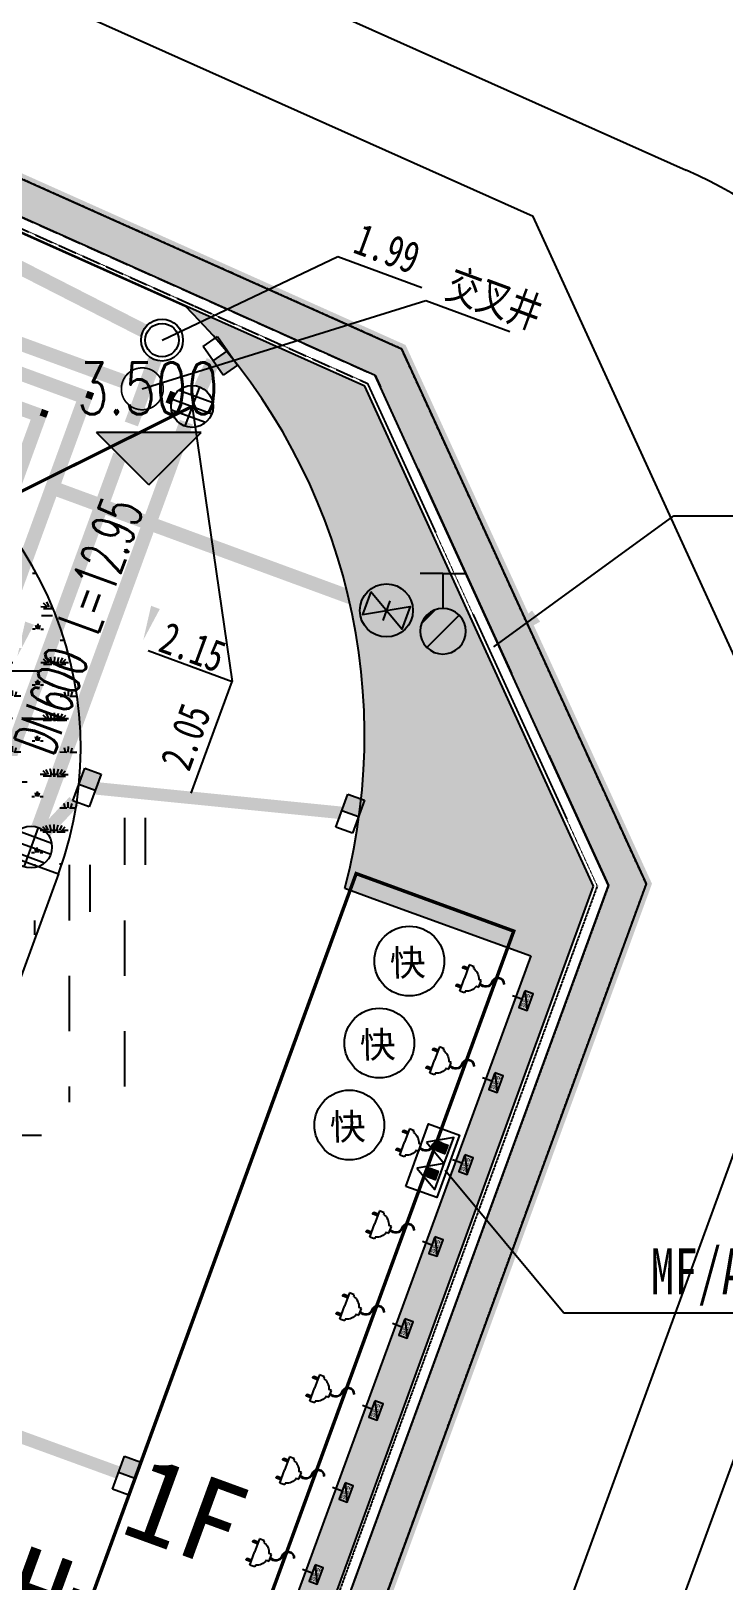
# Model space of a CAD drawing. Extents: x -111898 to 889894, y -2 to 1194865.
# Drawn here: x 750796 to 770625, y 981947 to 1026337 of the extents above; entities that cross this region are included whole.
import ezdxf
from ezdxf.enums import TextEntityAlignment as Align

# ---------------------------------------------------------------- set-up
doc = ezdxf.new("R2010")
doc.units = 0
doc.header["$LTSCALE"] = 10
doc.header["$MEASUREMENT"] = 0
doc.linetypes.add('CENTER', pattern=[50.800000000000004, 31.75, -6.35, 6.35, -6.35])
doc.linetypes.add('DASH', pattern=[0.35, 0.25, -0.1])
for name, color, linetype in [('0-WALL', 252, 'Continuous'), ('1-单体雨水', 131, 'Continuous'), ('A-FIRE-TEXT', 61, 'Continuous'), ('A-HATCH-1', 8, 'Continuous'), ('DIM_污水', 2, 'Continuous'), ('DIM_雨水', 4, 'Continuous'), ('EQUIP_消火栓', 7, 'Continuous'), ('FM_ZF消防', 1, 'Continuous'), ('Gps-ZF雨水', 4, 'TG_Y'), ('PUB_TEXT', 7, 'Continuous'), ('SB_ZF消防', 1, 'Continuous'), ('TEXT_雨水', 4, 'Continuous'), ('TWT_雨水口', 4, 'Continuous'), ('WELL_污水', 2, 'Continuous'), ('WELL_雨水', 4, 'Continuous'), ('污水标高', 2, 'Continuous'), ('雨水标高', 4, 'Continuous')]:
    doc.layers.add(name, color=color, linetype=linetype)
for name, color, linetype, lineweight in [('GPS-ZF污水', 2, 'TG_W', 60), ('GPS-ZF消防', 1, 'TG_X', 60), ('GPS-ZF给水', 3, 'TG_J', 60)]:
    doc.layers.add(name, color=color, linetype=linetype, lineweight=lineweight)
doc.styles.add('-宋体', font='', dxfattribs={"width": 0.75})
doc.styles.add('_TWT_PIPEDN', font='SIMPLEX', dxfattribs={"width": 0.6, "height": 3, "bigfont": 'HZTXT'})
doc.styles.add('A-STANDARD', font='SIMPLEX', dxfattribs={"bigfont": 'GBCBIG'})
doc.styles.add('note_txt', font='arial.ttf', dxfattribs={"width": 0.75})
doc.styles.add('TG_LINETYPE', font='SIMPLEX', dxfattribs={"width": 0.8, "height": 3.5, "bigfont": 'HZTXT'})
doc.styles.add('黑体', font='', dxfattribs={"height": 12})
doc.styles.get('-宋体').set_extended_font_data('SimSun')
doc.styles.get('黑体').set_extended_font_data('SimHei')
doc.linetypes.add('TG_J', pattern='A,2,-0.3,["J",TG_LINETYPE,S=0.1,R=0,X=-0.23,Y=-0.15],0', length=2.3)
doc.linetypes.add('TG_W', pattern='A,2,-0.3,["W",TG_LINETYPE,S=0.1,R=0,X=-0.23,Y=-0.15],0', length=2.3)
doc.linetypes.add('TG_WX', pattern='A,3,-0.6,["WX",TG_LINETYPE,S=0.1,R=0,X=-0.52,Y=-0.15],0', length=3.6)
doc.linetypes.add('TG_X', pattern='A,5,-0.3,["X",TG_LINETYPE,S=0.1,R=0,X=-0.23,Y=-0.15],0', length=5.3)
doc.linetypes.add('TG_Y', pattern='A,2,-0.3,["Y",TG_LINETYPE,S=0.1,R=0,X=-0.25,Y=-0.15],0', length=2.3)
pattern_1 = [(359.7997433640027, (-824318.4315037844, 704905.547007917), (1605.582436069864, 1594.398018370558), [240, -48, 64, -48, 240, -960]), (359.7997433640027, (-824398.2632298586, 704953.8263224349), (1605.582436069864, 1594.398018370558), [160, -120, 240, -120, 160, -800]), (359.7997433640027, (-823836.0297703859, 705591.8651379333), (1605.582436069864, 1594.398018370558), [200, -80, 200, -1120]), (359.7997433640027, (-824634.9064412233, 705914.6592878089), (1605.582436069864, 1594.398018370558), [80, -160, 80, -1280]), (89.79974336400268, (-824474.9074177858, 705914.1000703559), (-1594.398018370558, 1605.582436069864), [143.9999999999999, -1456]), (89.79974336400268, (-823998.2656712648, 704952.4282678352), (-1594.398018370558, 1605.582436069864), [159.9999999999999, -1440]), (89.79974336400268, (-823596.0312352297, 705591.0263069854), (-1594.398018370558, 1605.582436069864), [159.9999999999999, -1440]), (44.79974336400269, (-823790.3228688356, 704935.7013820396), (5.59220884975889, 1599.99022725065), [160, -2102.7416992]), (134.7997433640026, (-824206.3203282473, 704937.1553562866), (-1599.99022725065, 5.59220884975889), [160, -2102.741699199999]), (63.23469218400269, (-823838.2946248171, 704943.8691028343), (5.59220893125007, 1599.990227220076), [160, -3417.7087632]), (75.76349989400268, (-823918.2661595461, 704952.1486643539), (5.592208906717815, 1599.990226980322), [159.9999999999999, -6436.969001599997]), (75.76349989400268, (-823516.0317235109, 705590.7466996894), (5.592208906717815, 1599.990226980322), [127.9999999999999, -6468.969001599997]), (75.76349989400268, (-824442.9076237795, 705913.9882301078), (5.592208906717815, 1599.990226980322), [112, -6484.969001599996]), (103.8359868340026, (-824078.2651829836, 704952.707878469), (5.592208790911286, 1599.990226980727), [160, -6436.9690016]), (103.8359868340026, (-823676.0307545778, 705591.3059200034), (5.592208790911286, 1599.990226980727), [128, -6468.9690016]), (103.8359868340026, (-824506.9072194216, 705914.2119125114), (5.592208790911286, 1599.990226980727), [112, -6484.969001599999]), (116.3647945640027, (-824158.2926564333, 704944.987541555), (5.592208209553519, 1599.990227222598), [159.9999999999999, -3417.706876319998])]

# ---------------------------------------------------------------- blocks, each defined once
blk = doc.blocks.new('gfctuc')
blk.add_lwpolyline([(2035210, 4060000), (2035210, 4059500), (2035460, 4059500), (2035460, 4060000)], close=True)
blk.add_lwpolyline([(2035210, 4060000), (2035460, 4059500)])
at = {"layer": 'A-FIRE-TEXT', "style": 'note_txt', "width": 0.75}
blk.add_text('充电桩', height=139.1772151898734, rotation=270, dxfattribs=at).set_placement((2035259.942341931, 4059972.67247209))
blk = doc.blocks.new('AD-P-B01-B04$0$AD-PMDT-B1F$0$sdftr')
at = {"color": 0}
for p, q in [((-63029.66820287704, -35498.68238067627), (-63164.66820287704, -35498.68236541748)), ((-62879.66819572449, -35398.68238830566), (-63029.66819524765, -35398.68238067627)), ((-63029.66819524765, -35398.68238067627), (-63029.66822576523, -35798.68238067627)), ((-62879.66819953918, -35450.44548034668), (-62879.66819572449, -35398.68238830566)), ((-63179.66820573807, -35533.68236541748), (-63179.66820430756, -35513.68236541748)), ((-63029.66820669174, -35548.68238067627), (-63164.66820669174, -35548.68236541748)), ((-63029.66819524765, -36198.68238067627), (-63029.66822576523, -35798.68238067627)), ((-62631.43132638931, -35698.68235015869), (-62554.6682343483, -35698.6823425293)), ((-62554.66821861267, -35898.6823425293), (-62631.43131160736, -35898.68235015869)), ((-62554.6682343483, -35698.6823425293), (-62554.66821861267, -35898.6823425293)), ((-61279.66822099686, -35798.68238067627), (-61567.85486793518, -35798.68238067627)), ((-63179.66820573807, -36063.68238830566), (-63179.66820430756, -36083.68238830566)), ((-63029.66820669174, -36048.68238067627), (-63164.66820669174, -36048.68238830566)), ((-63029.66820287704, -36098.68238067627), (-63164.66820287704, -36098.68238830566)), ((-62879.66819572449, -36198.68236541748), (-63029.66819524765, -36198.68238067627)), ((-62879.66819953918, -36146.91927337646), (-62879.66819572449, -36198.68236541748)), ((-61903.29194688797, -36025.89001464844), (-61922.4681019783, -36020.20890045166))]:
    blk.add_line(p, q, dxfattribs=at)
for centre, radius, start, end in [((-63164.66820573807, -35513.68236541748), 14.99999983901487, 89.9994481207151, 179.9994487804537), ((-62979.6682267189, -35798.68238067627), 362.3105625749882, 16.02198612476414, 73.97801164851737), ((-63164.66820573807, -35533.68236541748), 14.99999983901487, 179.999448780454, 270.0005518792849), ((-62979.6682267189, -35798.68237304688), 362.3105625749882, 286.0219884239605, 343.9780126323384), ((-62446.55021762848, -35969.03827667236), 211.7687965552811, 4.050402696118208, 120.7003111546453), ((-62446.55021762848, -35969.03827667236), 191.7687965552811, 4.615471466981901, 124.3185581620063), ((-62076.24815130234, -35974.6501159668), 180.3867392073174, 173.3008811960428, 343.4975827951577), ((-62076.24815130234, -35974.6501159668), 160.3867392073174, 172.6314133079396, 343.4975850111159), ((-63164.66820573807, -36063.68238830566), 14.99999983901487, 89.9994481207151, 179.9994487804623), ((-63164.66820573807, -36083.68238830566), 14.99999983901487, 179.9994487804626, 270.0005518792849)]:
    blk.add_arc(centre, radius, start, end, dxfattribs=at)
at = {"xscale": -1, "rotation": 179.884104689103}
blk.add_blockref('gfctuc', (-2088273.631606102, 4028059.740234375), dxfattribs=at)
blk = doc.blocks.new('G$CBCF8E9EB')
blk.add_circle((0, 0), 1.000000000144161)
at = {"layer": 'PUB_TEXT', "style": '黑体'}
blk.add_text('快', height=0.7499999999999999, rotation=91.13371696691001, dxfattribs=at).set_placement((0.03260009200312197, -0.04583548964001238), align=Align.MIDDLE)
blk = doc.blocks.new('$TWTSYS$00000376')
for radius in [0.5, 0.4]:
    blk.add_circle((0, 0, 1e-08), radius)
blk = doc.blocks.new('$TwtSys$00000385')
for p, q in [((-7.275957614183426e-12, 331.4491123446078), (-130.0000000000073, 331.4491123446078)), ((-7.275957614183426e-12, 331.4491123446078), (-7.275957614183426e-12, 130.7612679812282)), ((-7.275957614183426e-12, 331.4491123446078), (129.9999999999927, 331.4491123446078)), ((92.46217930607963, 92.46217930608145), (-92.46217930607963, -92.46217930608145))]:
    blk.add_line(p, q)
for start, end in [(134.9999999999263, 314.9999999999263), (314.9999999999263, 134.9999999999263)]:
    blk.add_arc((-7.275957614183426e-12, -7.275957614183426e-12), 130.761267981236, start, end)
at = {"color": 0}
for points in [[(-33.90529490958579, 126.5362832450082), (-126.5362832450264, 33.90529490956942), (33.90529490821791, 126.5362832436604), (-126.5362832436804, -33.90529490823246)], [(-92.63098833544791, 92.63098833542972), (-92.63098833544791, 92.63098833542972), (-33.90529490958579, 126.5362832450082), (-126.5362832450264, 33.90529490956942)], [(33.90529490821791, 126.5362832436604), (-126.5362832436804, -33.90529490823246), (92.63098833542608, 92.63098833542972), (-92.63098833544791, -92.63098833544427)]]:
    blk.add_solid(points, dxfattribs=at)
blk = doc.blocks.new('$TWTSYS$00000375')
for p, q in [((0, 0.5, 1e-08), (0, -0.5, 1e-08)), ((-0.5, 0, 1e-08), (0.5, 0, 1e-08)), ((0.4330127018911298, 0.25, 1e-08), (-0.4330127018911298, 0.25, 1e-08)), ((0.4330127018911298, -0.25, 1e-08), (-0.4330127018911298, -0.25, 1e-08))]:
    blk.add_line(p, q)
blk.add_circle((0, 0, 1e-08), 0.5)
blk = doc.blocks.new('$TwtSys$00000424')
for p, q in [((-500, 250), (500, 250)), ((-500, -250), (-500, 250)), ((0, -250), (0, 250)), ((500, 250), (500, -250)), ((500, -250), (-500, -250))]:
    blk.add_line(p, q)
blk.add_solid([(0, 250), (500, 250), (0, -250), (500, -250)])
blk = doc.blocks.new('$VALVE$00000296')
for points in [[(-125, 72.16878364870354), (-125, -72.16878364870354), (125, 72.16878364870354), (125, -72.16878364870354), (-125, 72.16878364870354)], [(0, 60.22559497023212), (0, -63.5535608260252)]]:
    blk.add_lwpolyline(points)
for p in [(-125, 0), (125, 0)]:
    blk.add_point(p)
blk = doc.blocks.new('$TWTSYS$00000511')
at = {"const_width": 0.04, "elevation": 1e-08}
blk.add_lwpolyline([(0.5, 0, 0.9999999999999999), (-0.5, 0, 0.9999999999999999)], format="xyb", close=True, dxfattribs=at)
blk = doc.blocks.new('$ATTACHMENT$00000214')
h = blk.add_hatch()
h.set_pattern_fill('ANSI31', color=256, scale=200, style=0)
h.set_pattern_definition([(45, (-38543.80223862439, -6842.63859106258), (-17.67766952966369, 17.67766952966369), [])])
h.paths.add_polyline_path([(-64.92232553117356, 1.936813719180464), (64.922325531159, 1.936813719180464), (64.922325531159, -127.9078373431521), (-64.92232553117356, -127.9078373431521)])
for points in [[(0, 171.8081853693711), (-198.3870041439732, -171.8081853693711), (198.3870041439732, -171.8081853693711)], [(-64.92232553117356, 1.936813719180464), (64.922325531159, 1.936813719180464), (64.922325531159, -127.9078373431521), (-64.92232553117356, -127.9078373431521)]]:
    blk.add_lwpolyline(points, close=True)

msp = doc.modelspace()

# ---------------------------------------------------------------- hatches: boundary and pattern name
at = {"layer": '0-WALL'}
h = msp.add_hatch(dxfattribs=at)
h.set_pattern_fill('草坪或沼泽', color=8, scale=400, angle=-0.2002566359973439)
h.set_pattern_definition(pattern_1)
h.paths.add_polyline_path([(696130.9834971312, 804098.6092232452), (669562.3317484739, 731379.5407980666), (607880.4317393187, 745535.2408012138), (522571.7317423704, 770781.3408015952), (445339.5305857542, 792957.0411266075), (609790.2715296629, 1011755.571234582), (618487.2317499998, 1023194.240804552), (653205.5602946165, 1069507.994380353), (721439.1645960691, 1038957.865692495), (738262.8392176512, 1027590.633263944), (761400.8906626585, 1017231.068407415), (768403.0373148802, 1001909.039001821), (737294.4321665647, 916764.0039232955), (736355.159835327, 917107.1766289459), (742257.7525400999, 933262.6513088928), (741788.3103785398, 933434.1667593704), (745346.3128580931, 941716.1195210204), (767322.9124293211, 1001866.694767831), (760648.0976023558, 1016472.459882139), (737774.940757263, 1026713.423886179), (720951.2661433103, 1038080.656313299), (653526.3374400022, 1068268.717893957), (619285.3326334837, 1022591.707346319), (610587.9901041868, 1011152.535033582), (447011.6206202391, 793517.3390973792), (522851.6122126463, 771741.3842314468), (608134.4033274534, 746502.951664804), (668925.8997263792, 732551.5950192199), (695191.7112116697, 804441.7819131599)])
h.paths.add_polyline_path([(702359.4512476805, 821146.0821222053), (701420.1789317015, 821489.2548226104), (703324.3013834837, 826702.5604351745), (702855.2264628294, 826873.8858402953), (706411.9311594847, 835156.2378467307), (730109.5336604002, 900012.7405880676), (731048.8059763792, 899669.5678838477)])
h = msp.add_hatch(dxfattribs=at)
h.set_pattern_fill('草坪或沼泽', color=8, scale=400, angle=-0.2002566359973439)
h.set_pattern_definition([(359.7997433640027, (-824318.4315037844, 704905.547007917), (1605.582436069863, 1594.398018370559), [240, -48, 64, -48, 240, -960]), (359.7997433640027, (-824398.2632298586, 704953.8263224349), (1605.582436069863, 1594.398018370559), [160, -120, 240, -120, 160, -800]), (359.7997433640027, (-823836.0297703859, 705591.8651379333), (1605.582436069863, 1594.398018370559), [200, -80, 200, -1120]), (359.7997433640027, (-824634.9064412233, 705914.6592878089), (1605.582436069863, 1594.398018370559), [80, -160, 80, -1280]), (89.79974336400268, (-824474.9074177858, 705914.1000703559), (-1594.398018370559, 1605.582436069863), [143.9999999999999, -1456]), (89.79974336400268, (-823998.2656712648, 704952.4282678352), (-1594.398018370559, 1605.582436069863), [159.9999999999999, -1440]), (89.79974336400268, (-823596.0312352297, 705591.0263069854), (-1594.398018370559, 1605.582436069863), [159.9999999999999, -1440]), (44.79974336400269, (-823790.3228688356, 704935.7013820396), (5.592208849759004, 1599.99022725065), [160, -2102.7416992]), (134.7997433640026, (-824206.3203282473, 704937.1553562866), (-1599.99022725065, 5.592208849759004), [160, -2102.741699199999]), (63.23469218400269, (-823838.2946248171, 704943.8691028343), (5.59220893125007, 1599.990227220076), [160, -3417.7087632]), (75.76349989400268, (-823918.2661595461, 704952.1486643539), (5.592208906717815, 1599.990226980322), [159.9999999999999, -6436.969001599997]), (75.76349989400268, (-823516.0317235109, 705590.7466996894), (5.592208906717815, 1599.990226980322), [127.9999999999999, -6468.969001599997]), (75.76349989400268, (-824442.9076237795, 705913.9882301078), (5.592208906717815, 1599.990226980322), [112, -6484.969001599996]), (103.8359868340026, (-824078.2651829836, 704952.707878469), (5.592208790911286, 1599.990226980727), [160, -6436.9690016]), (103.8359868340026, (-823676.0307545778, 705591.3059200034), (5.592208790911286, 1599.990226980727), [128, -6468.9690016]), (103.8359868340026, (-824506.9072194216, 705914.2119125114), (5.592208790911286, 1599.990226980727), [112, -6484.969001599999]), (116.3647945640027, (-824158.2926564333, 704944.987541555), (5.592208209553178, 1599.990227222599), [159.9999999999999, -3417.706876319998])])
edge = h.paths.add_edge_path()
edge.add_line((741503.080184448, 933538.3785041557), (741712.8743052366, 934018.5682772384))
edge.add_line((741712.8743052366, 934018.5682772384), (745060.9552454832, 941812.8928240524))
edge.add_line((745060.9552454832, 941812.8928240524), (766890.8625025633, 1001849.757060884))
edge.add_line((766890.8625025633, 1001849.757060884), (760346.9803385618, 1016169.016480802))
edge.add_line((760346.9803385618, 1016169.016480802), (737579.7813486937, 1026362.540142416))
edge.add_line((737579.7813486937, 1026362.540142416), (720756.1066737059, 1037729.772585748))
edge.add_line((720756.1066737059, 1037729.772585748), (653654.6482844236, 1067773.00730121))
edge.add_line((653654.6482844236, 1067773.00730121), (467795.2523722532, 820503.805057405))
edge.add_line((467795.2523722532, 820503.805057405), (468143.5819697264, 820404.8905800567))
edge.add_line((468143.5819697264, 820404.8905800567), (647181.9210581663, 1058601.17751634))
edge.add_line((647181.9210581663, 1058601.17751634), (648464.5571284178, 1058132.562714933))
edge.add_line((648464.5571207884, 1058132.562719224), (650350.2345347288, 1063296.799167989))
edge.add_line((650350.2345423582, 1063296.79916179), (720796.1482157591, 1037558.685605405))
edge.add_line((720796.1482157591, 1037558.685607313), (718909.6024165037, 1032395.073365091))
edge.add_line((718909.6024165037, 1032395.073367475), (725484.4925989988, 1029992.897046445))
edge.add_line((725484.4925989988, 1029992.897044061), (726513.2580256346, 1032808.654232858))
edge.add_line((726513.2580256346, 1032808.654232858), (729331.0694041136, 1031779.138290285))
edge.add_line((729331.0694041136, 1031779.138290285), (728302.3631129148, 1028963.455247758))
edge.add_line((728302.3631129148, 1028963.455247758), (747084.5603098753, 1022101.192045091))
edge.add_line((747084.5603098753, 1022101.192045091), (755217.1409678343, 1018452.950707315))
edge.add_arc((743028.4986796263, 1006160.869893907), 17310.63983173795, -14.619993948344586, 45.2420907396521, ccw=False)
edge.add_line((759778.639899719, 1001791.542619108), (760685.9860529783, 1001458.081477521))
edge.add_line((760685.9860529783, 1001458.081477521), (765094.6488947752, 999847.3091386543))
edge.add_line((765094.6488947752, 999847.3091386543), (740941.6856303099, 933744.019746183))
edge.add_line((740941.6856303099, 933744.019746183), (741503.080184448, 933538.3785041557))
h = msp.add_hatch(dxfattribs=at)
h.set_pattern_fill('草坪或沼泽', color=8, scale=400, angle=-0.2002566359973439)
h.set_pattern_definition(pattern_1)
edge = h.paths.add_edge_path()
edge.add_line((746039.8834452513, 1004224.047253488), (751581.1789545896, 1002199.478762506))
edge.add_arc((741718.6241373899, 1005802.257282613), 10499.99999670127, -20.0671833357293, 68.79042537570547)
edge.add_line((745517.3180079344, 1015591.022519468), (743085.1835856321, 1016534.852902292))
edge.add_line((743085.183524597, 1016534.852932809), (742622.1657252195, 1015267.561411737))
edge.add_line((742622.1657786253, 1015267.561383604), (749197.0720057371, 1012865.352748273))
edge.add_line((749197.0720133665, 1012865.352745412), (746039.8834528807, 1004224.04724109))
for color, points in [(8, [(754166.4046015623, 1013335.095565675), (755666.4046015623, 1014835.095565675), (752666.4046015623, 1014835.095565675)]), (256, [(764036.3395686033, 1008697.46223533), (765365.8889231565, 1009420.164603113), (765130.0874628904, 1009743.270888685)])]:
    msp.add_hatch(color=color, dxfattribs=at).paths.add_polyline_path(points, flags=17)
at = {"layer": 'A-HATCH-1'}
h = msp.add_hatch(dxfattribs=at)
h.set_pattern_fill('EARTH', color=256, scale=500)
h.set_pattern_definition([(0, (-40587591652.23165, -3379353173.338995), (1587.5, 1587.5), [1587.5, -1587.5]), (0, (-40587591652.23168, -3379352578.026476), (1587.5, 1587.5), [1587.5, -1587.5]), (0, (-40587591652.2317, -3379351982.713967), (1587.5, 1587.5), [1587.5, -1587.5]), (90, (-40587591453.79415, -3379351784.276486), (-1587.5, 1587.5), [1587.5, -1587.5]), (90, (-40587590858.48165, -3379351784.276494), (-1587.5, 1587.5), [1587.5, -1587.5]), (90, (-40587590263.16915, -3379351784.276482), (-1587.5, 1587.5), [1587.5, -1587.5])])
h.paths.add_polyline_path([(743534.7241053465, 997367.3587707267), (746039.8834223631, 1004224.047250627), (751580.9835581663, 1002198.943892358), (749076.0182185057, 995342.7907932983)])
at = {"layer": 'GPS-ZF消防', "linetype": 'TG_WX'}
for points in [[(752346.2999339222, 1015844.518373832), (752415.27581221, 1016032.247775409), (752602.6476875268, 1015963.403260038)], [(752346.2999339222, 1015844.518373832), (752534.1604824046, 1015775.900487584), (752602.6476875268, 1015963.403260038)]]:
    msp.add_hatch(color=256, dxfattribs=at).paths.add_polyline_path(points)
at = {"layer": 'GPS-ZF给水'}
for points in [[(751043.1433254435, 1015326.924401985), (751111.572632454, 1015514.853723654), (751299.6262756465, 1015446.379156875)], [(751043.1433254435, 1015326.924401985), (751231.027353588, 1015258.370831924), (751299.6262756465, 1015446.379156875)]]:
    msp.add_hatch(color=256, dxfattribs=at).paths.add_polyline_path(points)

# ---------------------------------------------------------------- linework, layer by layer
at = {"layer": '0-WALL', "ltscale": 10}
for p, q in [((742166.028357971, 1034608.307755827), (769546.6392664793, 1022349.228155492)), ((777506.1262125853, 1003511.202495931), (747554.4280695799, 921532.6419953094))]:
    msp.add_line(p, q, dxfattribs=at)
at = {"layer": '0-WALL'}
for p, q in [((760346.9803385618, 1016169.016480802), (737579.7813486937, 1026362.540142416)), ((747084.5603098753, 1022101.192045091), (755217.1409678343, 1018452.950707315)), ((766890.8625025633, 1001849.757060884), (760346.9803385618, 1016169.016480802)), ((754166.4046015623, 1013335.095565675), (752666.4046015623, 1014835.095565675)), ((755666.4046015623, 1014835.095565675), (752666.4046015623, 1014835.095565675)), ((754166.4046015623, 1013335.095565675), (755666.4046015623, 1014835.095565675)), ((764036.3395686033, 1008697.46223533), (769185.9985041502, 1012455.659291624)), ((769185.9985041502, 1012455.659291624), (777074.4412379148, 1012455.659291624)), ((745060.9552454832, 941812.8928240524), (766890.8625025633, 1001849.757060884)), ((759778.639899719, 1001791.542619108), (760685.9860529783, 1001458.081477521)), ((760685.9860529783, 1001458.081477521), (765094.6488947752, 999847.3091386543)), ((765094.6488947752, 999847.3091386543), (740941.6856303099, 933744.019746183))]:
    msp.add_line(p, q, dxfattribs=at)
at = {"layer": '0-WALL', "linetype": 'CENTER', "ltscale": 0.2}
for p, q in [((768403.0384440306, 1001909.038606046), (761400.8917918089, 1017231.06801021)), ((669562.3328623655, 731379.540407537), (768403.0384440306, 1001909.038600801))]:
    msp.add_line(p, q, dxfattribs=at)
at = {"layer": '0-WALL'}
for points in [[(673693.2602839353, 728114.6998847709), (773803.9346690062, 1002120.164873956), (765164.8571238401, 1021024.110596536), (740702.3328623655, 1031976.679668783), (723878.6583170774, 1043343.912045835), (624903.4328532103, 1087657.940407156), (607465.1328577879, 1083055.040407537)], [(445339.5305857542, 792957.0411266075), (609790.2715296629, 1011755.571234582), (618487.2317499998, 1023194.240804552), (653205.5602946165, 1069507.994380353), (721439.1645960691, 1038957.865692495), (738262.8392176512, 1027590.633263944), (761400.8906626585, 1017231.068407415), (768403.0373148802, 1001909.039001821), (737294.4321665647, 916764.0039232955), (736355.159835327, 917107.1766289459), (742257.7525400999, 933262.6513088928), (741788.3103785398, 933434.1667593704), (745346.3128580931, 941716.1195210204), (767322.9124293211, 1001866.694767831), (760648.0976023558, 1016472.459882139), (737774.940757263, 1026713.423886179), (720951.2661433103, 1038080.656313299), (653526.3374400022, 1068268.717893957), (619285.3326334837, 1022591.707346319), (610587.9901041868, 1011152.535033582), (447011.6206202391, 793517.3390973792)]]:
    msp.add_lwpolyline(points, dxfattribs=at)
at = {"layer": '0-WALL', "color": 1, "linetype": 'DASH', "ltscale": 3, "const_width": 300}
msp.add_lwpolyline([(768403.0373225096, 1001909.038998006), (761400.8906702879, 1017231.068400739), (738262.8392557981, 1027590.633249162), (721439.1646418455, 1038957.865673898), (653205.5602946165, 1069507.994380353), (618487.2317652586, 1023194.240795492), (609790.2715296629, 1011755.571232675), (445339.5306315306, 792957.0411118255), (522571.7317652586, 770781.3407930122), (607880.4317545774, 745535.2407964454), (669562.3317484739, 731379.5407966361)], close=True, dxfattribs=at)
at = {"layer": '0-WALL', "linetype": 'CENTER', "ltscale": 0.2}
msp.add_lwpolyline([(768403.0373225096, 1001909.038998006), (761400.8906702879, 1017231.068400739), (738262.8392557981, 1027590.633249162), (721439.1646418455, 1038957.865673898), (653205.5602946165, 1069507.994380353), (618487.2317652586, 1023194.240795492), (609790.2715296629, 1011755.571232675), (445339.5306315306, 792957.0411118255), (522571.7317652586, 770781.3407930122), (607880.4317545774, 745535.2407964454), (669562.3317484739, 731379.5407966361)], close=True, dxfattribs=at)
at = {"layer": '0-WALL', "linetype": 'DASH'}
for points in [[(691451.0113139036, 794203.3922075019), (668925.8997187498, 732551.5950187431), (608134.4033808592, 746502.9516538368), (522851.6122813108, 771741.384224771), (447011.6206507566, 793517.3390873657), (610587.9934611204, 1011152.539353727), (619285.3323740843, 1022591.706963895), (653526.3374476316, 1068268.717896341), (720951.2660746458, 1038080.656340002), (737774.9407801512, 1026713.423888086), (755564.1502146604, 1018748.687975286), (760648.0976023558, 1016472.45988643), (767322.9124674681, 1001866.694749712), (745344.8556361082, 941712.200104116), (741785.0208277586, 933426.5101622329)], [(691169.2296137693, 794306.3440183387), (668734.9701151731, 732903.2112845168), (608210.5948481443, 746793.264914392), (522935.5764231565, 772029.3972538696), (447513.247649658, 793685.4284828887), (610827.3090510252, 1010971.628489374), (619524.7626337889, 1022410.946928857), (653622.5705866697, 1067896.934950708), (720804.8965296629, 1037817.493531107), (737628.5712275389, 1026450.261079191), (755441.5582499388, 1018474.87926328), (760422.2596888426, 1016244.877331136), (766998.8750071409, 1001853.991474508), (745065.9315104368, 941822.9731653915), (741509.3837199095, 933544.9339221702)]]:
    msp.add_lwpolyline(points, dxfattribs=at)
at = {"layer": '0-WALL'}
msp.add_lwpolyline([(746039.8834452513, 1004224.047253488), (751581.1789545896, 1002199.478758691, 0.4083856985669109), (745517.3180079344, 1015591.022519468), (743085.183524597, 1016534.852932809), (742622.1657786253, 1015267.561383604), (749197.0720133665, 1012865.352745412)], format="xyb", close=True, dxfattribs=at)
at = {"layer": '0-WALL', "color": 8, "const_width": 100}
msp.add_lwpolyline([(736867.1612925413, 938615.771479486), (741375.6199335936, 936969.0708917365), (764609.3808436277, 1000558.909410356), (760100.8714213255, 1002206.13904035)], close=True, dxfattribs=at)
at = {"layer": '0-WALL', "ltscale": 10}
msp.add_arc((763417.0411906126, 1008658.792537092), 14999.99999955538, 339.9296723306294, 65.88067972663859, dxfattribs=at)
at = {"layer": '0-WALL'}
msp.add_arc((743028.4986872557, 1006160.869891046), 17310.63983328158, 345.3799995471451, 45.24223839770921, dxfattribs=at)
at = {"layer": '1-单体雨水', "const_width": 90}
for points in [[(755395.6535563353, 1015579.004001497), (749375.7385401609, 1012584.537878393)], [(755406.6694407347, 1015584.483596204), (755395.6535563353, 1015579.004001497)]]:
    msp.add_lwpolyline(points, dxfattribs=at)
at = {"layer": 'A-HATCH-1'}
msp.add_lwpolyline([(743534.7241053465, 997367.3587707267), (746039.8834223631, 1004224.047250627), (751580.9835581663, 1002198.943892358), (749076.0182185057, 995342.7907932983)], close=True, dxfattribs=at)
at = {"layer": 'DIM_污水'}
msp.add_lwpolyline([(751311.3735117796, 1010893.043335794, 0, 0, 0), (750408.8044199827, 1008439.966278909, 0, 266.6666666666667, 0), (750754.1068217783, 1009378.45775533, 0, 0, 0)], format="xyseb", dxfattribs=at)
at = {"layer": 'DIM_雨水'}
msp.add_lwpolyline([(754920.71057843, 1011341.242687105, 0, 0, 0), (754007.4339289549, 1008892.131870149, 0, 266.6666666666667, 0), (754356.8327982255, 1009829.105952049, 0, 0, 0)], format="xyseb", dxfattribs=at)
at = {"layer": 'FM_ZF消防'}
msp.add_circle((760964.6013331297, 1009742.082096933), 760.1225717542179, dxfattribs=at)
at = {"layer": 'GPS-ZF污水', "ltscale": 0.1, "const_width": 400}
for points in [[(735325.3053139488, 1027306.319383914), (754010.750053015, 1017756.711003851)], [(753667.3599352995, 1015081.513864035), (754339.1135264207, 1016920.098319809)], [(744430.5544183106, 989800.4476084844), (753343.8961911013, 1014196.196063059)]]:
    msp.add_lwpolyline(points, dxfattribs=at)
at = {"layer": 'GPS-ZF消防', "linetype": 'TG_WX', "ltscale": 0.1, "const_width": 400}
for points in [[(737669.7372889402, 1021237.007726072), (752346.2999338987, 1015844.518373846)], [(751402.469474304, 1013260.519980787), (752346.2999338987, 1015844.518373846)], [(736653.7349407963, 972881.757099347), (751402.469474304, 1013260.519980787)], [(751402.4694743039, 1013260.519980787), (760401.4653300556, 1009949.131883684)], [(761527.6406411707, 1009534.729701456), (761969.2796348054, 1009372.218446848)]]:
    msp.add_lwpolyline(points, dxfattribs=at)
at = {"layer": 'GPS-ZF给水', "ltscale": 0.1, "const_width": 400}
for points in [[(737597.3093735868, 1020222.855367327), (751043.1433329466, 1015326.924399255)], [(735685.2148672672, 973235.6157129883), (751043.1433253172, 1015326.924401639)]]:
    msp.add_lwpolyline(points, dxfattribs=at)
at = {"layer": 'Gps-ZF雨水', "ltscale": 0.1}
for points, const_width in [([(753470.7570795896, 1016291.781009553), (735451.3468012693, 1022875.282707094)], 400), ([(755657.939116287, 1016129.335457984), (756007.4003901365, 1016887.105472444)], 400), ([(755403.2804484251, 1015576.254521249), (755403.6177821043, 1015576.131122469)], 400), ([(751002.3655745634, 1003529.791770827), (755241.9466624144, 1015133.632838605)], 400), ([(752658.213520094, 1004646.930058805), (759671.6862286848, 1003946.200672536)], 360), ([(751207.5419449233, 1003403.279008254), (752028.7859360005, 1004276.406476042)], 360), ([(746725.1569779237, 987451.4320216324), (753299.8406483576, 985049.3044311827)], 360)]:
    msp.add_lwpolyline(points, dxfattribs=dict(at, const_width=const_width))
at = {"layer": 'Gps-ZF雨水', "const_width": 360}
for points in [[(754713.353950012, 1015866.457636236), (754850.8774866925, 1015810.5262922)], [(755395.6535563353, 1015579.003999113), (755403.2804484251, 1015576.254520772)]]:
    msp.add_lwpolyline(points, dxfattribs=at)
at = {"layer": 'SB_ZF消防'}
for p, q in [((762648.0113930318, 993709.9672011636), (766046.4373802755, 989626.6146349214)), ((766046.4373802755, 989626.6146349214), (773742.4290896141, 989626.6146349214))]:
    msp.add_line(p, q, dxfattribs=at)
at = {"layer": 'SB_ZF消防', "elevation": 3538.319756652767}
msp.add_lwpolyline([(761521.953826722, 993248.5670587445), (762174.596568879, 995034.8665506268), (763060.5034711922, 994711.1914255047), (762407.8607290352, 992924.8919336224)], close=True, dxfattribs=at)
at = {"layer": '污水标高', "color": 2}
for p, q in [((754545.0193247679, 1017483.660920499), (759572.0856623533, 1019877.548890947)), ((759572.0856699827, 1019877.548889516), (761980.4827723387, 1018991.419054388))]:
    msp.add_line(p, q, dxfattribs=at)
at = {"layer": '雨水标高'}
for p, q in [((753980.4047999266, 1016089.198150037), (762093.1491312864, 1018613.943769811)), ((762093.149123657, 1018613.943770288), (764501.546226013, 1017727.813935159)), ((755406.6694483641, 1015584.483591436), (756554.831885803, 1007709.472873567)), ((754145.9369807127, 1008594.247397302), (756554.3340830687, 1007708.117562173))]:
    msp.add_line(p, q, dxfattribs=at)
at = {"layer": '雨水标高', "color": 1}
msp.add_line((755378.250472534, 1004506.101970075), (756554.831885803, 1007709.472872613), dxfattribs=at)

# ---------------------------------------------------------------- block references
at = {"layer": '0-WALL', "xscale": 1000, "yscale": 1000, "zscale": 1000, "rotation": 270.1158952512793}
for p in [(761620.4477076414, 999700.4188402877, 3538.319756644586), (760762.5069956663, 997352.2412966476, 3538.319756644586), (759904.5662455442, 995004.0637758956, 3538.319756644586)]:
    msp.add_blockref('G$CBCF8E9EB', p, dxfattribs=at)
at = {"layer": '0-WALL', "xscale": -1, "rotation": 159.8138140182121}
for p in [(810005.3871683958, 943864.1304186569, 3538.319756644586), (809147.4464259031, 941515.9528979049, 3538.319756644586), (808289.511939514, 939167.7924898849, 3538.319756644586), (807431.5712046507, 936819.6149920211, 3538.319756644586), (806573.6304697874, 934471.4374712692, 3538.319756644586), (805715.6897425535, 932123.2599428878, 3538.319756644586), (804857.7490000608, 929775.0824145065, 3538.319756644586), (803999.8082880857, 927426.9048784957, 3538.318208893611)]:
    msp.add_blockref('AD-P-B01-B04$0$AD-PMDT-B1F$0$sdftr', p, dxfattribs=at)
at = {"layer": 'EQUIP_消火栓', "xscale": 5, "yscale": 5, "zscale": 5}
msp.add_blockref('$TwtSys$00000385', (762582.8634333494, 1009146.436135171), dxfattribs=at)
at = {"layer": 'FM_ZF消防', "xscale": 4.8, "yscale": 4.8, "zscale": 4.8, "rotation": 339.7977439809724}
msp.add_blockref('$VALVE$00000296', (760964.5529856565, 1009741.930792688), dxfattribs=at)
at = {"layer": 'SB_ZF消防', "xscale": 2, "yscale": 2, "zscale": 2, "rotation": 69.9297081859277}
for p in [(762435.7392042244, 994393.3519632245), (762163.4151723946, 993647.99428195)]:
    msp.add_blockref('$ATTACHMENT$00000214', p, dxfattribs=at)
at = {"layer": 'TWT_雨水口'}
for p, rotation in [((756212.1319880369, 1017030.580112337), 305.0225342283223), ((752401.4238352659, 1004672.586404203), 69.92970842670957), ((759928.475913513, 1003920.544327138), 69.92970842670957), ((753534.6587290647, 984963.5112556205), 69.92970842670957)]:
    msp.add_blockref('$TwtSys$00000424', p, dxfattribs=dict(at, rotation=rotation))
at = {"layer": 'WELL_污水', "xscale": 1200, "yscale": 1200, "zscale": 1200, "rotation": 339.7997433390076}
msp.add_blockref('$TWTSYS$00000376', (754545.0193247679, 1017483.660919546), dxfattribs=at)
at = {"layer": 'WELL_雨水', "xscale": 1200, "yscale": 1200, "zscale": 1200, "rotation": 339.79974336667}
for name, p in [('$TWTSYS$00000511', (753980.4047999266, 1016089.198150037)), ('$TWTSYS$00000375', (755406.6694407347, 1015584.483596204)), ('$TWTSYS$00000375', (750796.4619746092, 1002966.228367208))]:
    msp.add_blockref(name, p, dxfattribs=at)

# ---------------------------------------------------------------- texts
at = {"layer": '0-WALL', "color": 7, "style": 'A-STANDARD', "width": 0.7058823529411765}
msp.add_text('3.500', height=1487.5, dxfattribs=at).set_placement((752116.4046015623, 1015360.095565675))
at = {"layer": '0-WALL', "style": '黑体'}
for s, p in [('1F', (753281.747863281, 983355.9725507484)), ('H=3.00m', (749801.9123225096, 980742.5453046546))]:
    msp.add_text(s, height=2406.437768240343, rotation=339.9297114345931, dxfattribs=at).set_placement(p)
at = {"layer": 'SB_ZF消防', "color": 7, "style": '-宋体', "width": 0.75}
msp.add_text('MF/ABC5', height=1321.729957805907, dxfattribs=at).set_placement((768530.0873174622, 990151.6146349214))
at = {"layer": 'TEXT_雨水', "style": '_TWT_PIPEDN', "width": 0.5571428571428572}
for s, p in [('L=12.95', (752696.647296776, 1009004.854500009)), ('DN600', (751429.84697327, 1005537.589854288))]:
    msp.add_text(s, height=1225, rotation=69.92971091683721, dxfattribs=at).set_placement(p)
at = {"layer": '污水标高', "color": 2, "style": '-宋体', "width": 0.75}
msp.add_text('1.99', height=906.3291139240505, rotation=339.7997435250525, dxfattribs=at).set_placement((759967.3568796995, 1020004.041905283))
at = {"layer": '雨水标高', "style": '-宋体', "width": 0.75}
for s, p in [('交叉井', (762599.0380625608, 1018726.668380617)), ('2.15', (754397.3542704466, 1008589.625133871))]:
    msp.add_text(s, height=906.3291139240505, rotation=339.7997435250525, dxfattribs=at).set_placement(p)
at = {"layer": '雨水标高', "color": 1, "style": '-宋体', "width": 0.75}
msp.add_text('2.05', height=906.3291139240505, rotation=69.79974329286131, dxfattribs=at).set_placement((755321.8668513182, 1005098.888394235))

doc.saveas('drawing.dxf')
